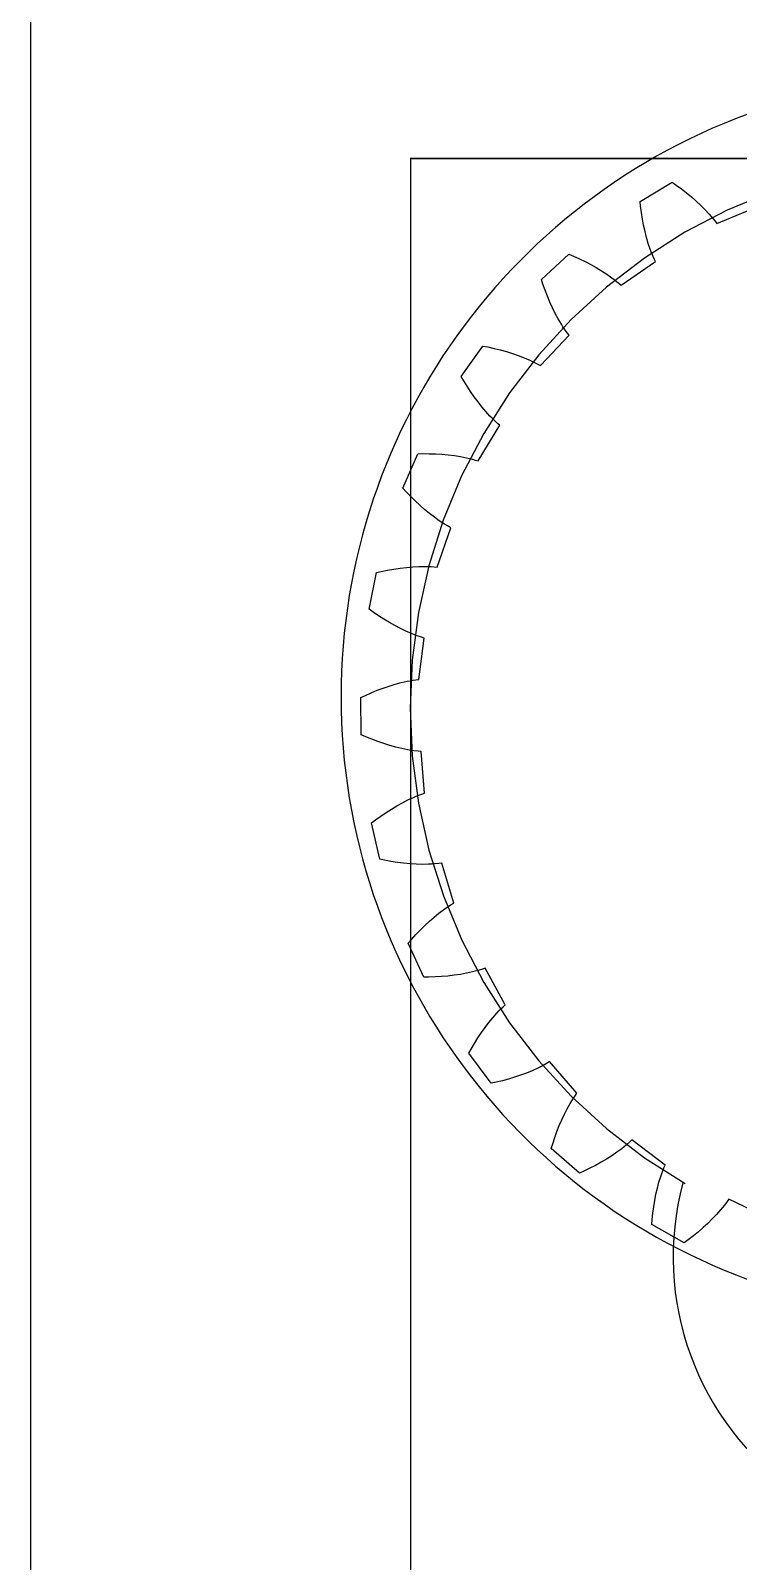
# Model space of a CAD drawing. Header units: millimetres. Extents: x -658 to 1307, y -81 to 472.
# Drawn here: x 510.92 to 518.33, y 363.44 to 379.47 of the extents above; entities that cross this region are included whole.
import ezdxf

# ---------------------------------------------------------------- set-up
doc = ezdxf.new("R2010")
doc.units = ezdxf.units.MM
doc.layers.get('0').update_dxf_attribs({"true_color": 0xffffff})
for name, color, linetype, true_color in [('a', 7, 'Continuous', 0xffffff), ('gears', 134, 'Continuous', 0x009987), ('Layer2', 36, 'Continuous', 0x664400), ('Layer3', 134, 'Continuous', 0x009987), ('Layer4', 252, 'Continuous', 0x777799), ('servo', 36, 'Continuous', 0x664400), ('Version_1', 252, 'Continuous', 0x777799)]:
    doc.layers.add(name, color=color, linetype=linetype, true_color=true_color)

# ---------------------------------------------------------------- blocks, each defined once
blk = doc.blocks.new('MicroServo_9g')
for p, q in [((4.5, 18.5), (4.5, 18.5, 11.5)), ((4.5, 16), (4.5, 16, 11.5)), ((4.5, 0), (4.5, 0, 11.5))]:
    blk.add_line(p, q)
blk = doc.blocks.new('9g_Servo')
blk.add_blockref('MicroServo_9g', (-4.5, 0))
blk = doc.blocks.new('Group_10')
at = {"layer": 'a'}
for p, q in [((2.29036, 11.16655), (2.60036, 11.40598)), ((2.29036, 11.16655, 3), (2.60036, 11.40598, 3)), ((2.60036, 11.40598), (2.64571, 11.38176)), ((2.60036, 11.40598, 3), (2.64571, 11.38176, 3)), ((2.60036, 11.40598), (2.60036, 11.40598, 3)), ((2.64571, 11.38176), (2.70494, 11.34842)), ((2.64571, 11.38176, 3), (2.70494, 11.34842, 3)), ((2.64571, 11.38176), (2.64571, 11.38176, 3)), ((2.70494, 11.34842), (2.76269, 11.31388)), ((2.70494, 11.34842, 3), (2.76269, 11.31388, 3)), ((2.70494, 11.34842), (2.70494, 11.34842, 3)), ((2.76269, 11.31388), (2.81889, 11.2781)), ((2.76269, 11.31388, 3), (2.81889, 11.2781, 3)), ((2.76269, 11.31388), (2.76269, 11.31388, 3)), ((2.81889, 11.2781), (2.87345, 11.24107)), ((2.81889, 11.2781, 3), (2.87345, 11.24107, 3)), ((2.81889, 11.2781), (2.81889, 11.2781, 3)), ((2.87345, 11.24107), (2.92627, 11.20272)), ((2.87345, 11.24107, 3), (2.92627, 11.20272, 3)), ((2.87345, 11.24107), (2.87345, 11.24107, 3)), ((3.1163, 11.03413), (3.49612, 11.25055)), ((3.1163, 11.03413, 3), (3.49612, 11.25055, 3)), ((2.30233, 11.11655), (2.29036, 11.16655)), ((2.30233, 11.11655, 3), (2.29036, 11.16655, 3)), ((2.29036, 11.16655), (2.29036, 11.16655, 3)), ((2.31962, 11.05082), (2.30233, 11.11655)), ((2.31962, 11.05082, 3), (2.30233, 11.11655, 3)), ((2.30233, 11.11655), (2.30233, 11.11655, 3)), ((2.92627, 11.20272), (2.97721, 11.16299)), ((2.92627, 11.20272, 3), (2.97721, 11.16299, 3)), ((2.92627, 11.20272), (2.92627, 11.20272, 3)), ((2.97721, 11.16299), (3.02608, 11.12178)), ((2.97721, 11.16299, 3), (3.02608, 11.12178, 3)), ((2.97721, 11.16299), (2.97721, 11.16299, 3)), ((3.02608, 11.12178), (3.04966, 11.10058)), ((3.02608, 11.12178, 3), (3.04966, 11.10058, 3)), ((3.02608, 11.12178), (3.02608, 11.12178, 3)), ((3.04966, 11.10058), (3.07261, 11.07893)), ((3.04966, 11.10058, 3), (3.07261, 11.07893, 3)), ((3.04966, 11.10058), (3.04966, 11.10058, 3)), ((3.07261, 11.07893), (3.09485, 11.0568)), ((3.07261, 11.07893, 3), (3.09485, 11.0568, 3)), ((3.07261, 11.07893), (3.07261, 11.07893, 3)), ((2.33844, 10.98622), (2.31962, 11.05082)), ((2.33844, 10.98622, 3), (2.31962, 11.05082, 3)), ((2.31962, 11.05082), (2.31962, 11.05082, 3)), ((2.35885, 10.9228), (2.33844, 10.98622)), ((2.35885, 10.9228, 3), (2.33844, 10.98622, 3)), ((2.33844, 10.98622), (2.33844, 10.98622, 3)), ((2.38089, 10.86065), (2.35885, 10.9228)), ((2.38089, 10.86065, 3), (2.35885, 10.9228, 3)), ((2.35885, 10.9228), (2.35885, 10.9228, 3)), ((3.09485, 11.0568), (3.1163, 11.03413)), ((3.09485, 11.0568, 3), (3.1163, 11.03413, 3)), ((3.09485, 11.0568), (3.09485, 11.0568, 3)), ((3.1163, 11.03413), (3.1163, 11.03413, 3)), ((2.40465, 10.79985), (2.38089, 10.86065)), ((2.40465, 10.79985, 3), (2.38089, 10.86065, 3)), ((2.38089, 10.86065), (2.38089, 10.86065, 3)), ((2.43021, 10.74053), (2.40465, 10.79985)), ((2.43021, 10.74053, 3), (2.40465, 10.79985, 3)), ((2.40465, 10.79985), (2.40465, 10.79985, 3)), ((2.45773, 10.68282), (2.43021, 10.74053)), ((2.45773, 10.68282, 3), (2.43021, 10.74053, 3)), ((2.43021, 10.74053), (2.43021, 10.74053, 3)), ((2.47229, 10.65465), (2.45773, 10.68282)), ((2.47229, 10.65465, 3), (2.45773, 10.68282, 3)), ((2.45773, 10.68282), (2.45773, 10.68282, 3)), ((2.48743, 10.62698), (2.47229, 10.65465)), ((2.48743, 10.62698, 3), (2.47229, 10.65465, 3)), ((2.47229, 10.65465), (2.47229, 10.65465, 3)), ((2.51138, 10.58654), (2.48743, 10.62698)), ((2.51138, 10.58654, 3), (2.48743, 10.62698, 3)), ((2.48743, 10.62698), (2.48743, 10.62698, 3)), ((2.52831, 10.56042), (2.51138, 10.58654)), ((2.52831, 10.56042, 3), (2.51138, 10.58654, 3)), ((2.51138, 10.58654), (2.51138, 10.58654, 3)), ((1.36637, 10.22757), (1.61982, 10.52622)), ((1.36637, 10.22757, 3), (1.61982, 10.52622, 3)), ((1.61982, 10.52622), (1.66921, 10.51195)), ((1.61982, 10.52622, 3), (1.66921, 10.51195, 3)), ((1.61982, 10.52622), (1.61982, 10.52622, 3)), ((1.66921, 10.51195), (1.73408, 10.49166)), ((1.66921, 10.51195, 3), (1.73408, 10.49166, 3)), ((1.66921, 10.51195), (1.66921, 10.51195, 3)), ((1.73408, 10.49166), (1.79774, 10.46988)), ((1.73408, 10.49166, 3), (1.79774, 10.46988, 3)), ((1.73408, 10.49166), (1.73408, 10.49166, 3)), ((1.79774, 10.46988), (1.86015, 10.44657)), ((1.79774, 10.46988, 3), (1.86015, 10.44657, 3)), ((1.79774, 10.46988), (1.79774, 10.46988, 3)), ((1.86015, 10.44657), (1.92122, 10.42169)), ((1.86015, 10.44657, 3), (1.92122, 10.42169, 3)), ((1.86015, 10.44657), (1.86015, 10.44657, 3)), ((1.92122, 10.42169), (1.98086, 10.39516)), ((1.92122, 10.42169, 3), (1.98086, 10.39516, 3)), ((1.92122, 10.42169), (1.92122, 10.42169, 3)), ((2.20179, 10.26976), (2.52831, 10.56042)), ((2.20179, 10.26976, 3), (2.52831, 10.56042, 3)), ((2.52831, 10.56042), (2.52831, 10.56042, 3)), ((1.98086, 10.39516), (2.03895, 10.36689)), ((1.98086, 10.39516, 3), (2.03895, 10.36689, 3)), ((1.98086, 10.39516), (1.98086, 10.39516, 3)), ((2.03895, 10.36689), (2.09532, 10.33674)), ((2.03895, 10.36689, 3), (2.09532, 10.33674, 3)), ((2.03895, 10.36689), (2.03895, 10.36689, 3)), ((2.09532, 10.33674), (2.1228, 10.3209)), ((2.09532, 10.33674, 3), (2.1228, 10.3209, 3)), ((2.09532, 10.33674), (2.09532, 10.33674, 3)), ((2.1228, 10.3209), (2.14974, 10.3045)), ((2.1228, 10.3209, 3), (2.14974, 10.3045, 3)), ((2.1228, 10.3209), (2.1228, 10.3209, 3)), ((2.14974, 10.3045), (2.1761, 10.28748)), ((2.14974, 10.3045, 3), (2.1761, 10.28748, 3)), ((2.14974, 10.3045), (2.14974, 10.3045, 3)), ((2.1761, 10.28748), (2.20179, 10.26976)), ((2.1761, 10.28748, 3), (2.20179, 10.26976, 3)), ((2.1761, 10.28748), (2.1761, 10.28748, 3)), ((2.20179, 10.26976), (2.20179, 10.26976, 3)), ((1.38847, 10.18115), (1.36637, 10.22757)), ((1.38847, 10.18115, 3), (1.36637, 10.22757, 3)), ((1.36637, 10.22757), (1.36637, 10.22757, 3)), ((1.41905, 10.12045), (1.38847, 10.18115)), ((1.41905, 10.12045, 3), (1.38847, 10.18115, 3)), ((1.38847, 10.18115), (1.38847, 10.18115, 3)), ((1.45089, 10.06117), (1.41905, 10.12045)), ((1.45089, 10.06117, 3), (1.41905, 10.12045, 3)), ((1.41905, 10.12045), (1.41905, 10.12045, 3)), ((1.48404, 10.00339), (1.45089, 10.06117)), ((1.48404, 10.00339, 3), (1.45089, 10.06117, 3)), ((1.45089, 10.06117), (1.45089, 10.06117, 3)), ((1.51852, 9.94718), (1.48404, 10.00339)), ((1.51852, 9.94718, 3), (1.48404, 10.00339, 3)), ((1.48404, 10.00339), (1.48404, 10.00339, 3)), ((1.5544, 9.89265), (1.51852, 9.94718)), ((1.5544, 9.89265, 3), (1.51852, 9.94718, 3)), ((1.51852, 9.94718), (1.51852, 9.94718, 3)), ((1.59174, 9.83993), (1.5544, 9.89265)), ((1.59174, 9.83993, 3), (1.5544, 9.89265, 3)), ((1.5544, 9.89265), (1.5544, 9.89265, 3)), ((1.63065, 9.78921), (1.59174, 9.83993)), ((1.63065, 9.78921, 3), (1.59174, 9.83993, 3)), ((1.59174, 9.83993), (1.59174, 9.83993, 3)), ((1.65075, 9.76468), (1.63065, 9.78921)), ((1.65075, 9.76468, 3), (1.63065, 9.78921, 3)), ((1.63065, 9.78921), (1.63065, 9.78921, 3)), ((1.46619, 9.33196), (1.72514, 9.68416)), ((1.46619, 9.33196, 3), (1.72514, 9.68416, 3)), ((1.67132, 9.74076), (1.65075, 9.76468)), ((1.67132, 9.74076, 3), (1.65075, 9.76468, 3)), ((1.65075, 9.76468), (1.65075, 9.76468, 3)), ((1.70315, 9.70618), (1.67132, 9.74076)), ((1.70315, 9.70618, 3), (1.67132, 9.74076, 3)), ((1.67132, 9.74076), (1.67132, 9.74076, 3)), ((1.72514, 9.68416), (1.70315, 9.70618)), ((1.72514, 9.68416, 3), (1.70315, 9.70618, 3)), ((1.70315, 9.70618), (1.70315, 9.70618, 3)), ((1.72514, 9.68416), (1.72514, 9.68416, 3)), ((0.65779, 9.117), (0.84361, 9.46181)), ((0.65779, 9.117, 3), (0.84361, 9.46181, 3)), ((0.84361, 9.46181), (0.89489, 9.45813)), ((0.84361, 9.46181, 3), (0.89489, 9.45813, 3)), ((0.84361, 9.46181), (0.84361, 9.46181, 3)), ((0.89489, 9.45813), (0.96256, 9.45177)), ((0.89489, 9.45813, 3), (0.96256, 9.45177, 3)), ((0.89489, 9.45813), (0.89489, 9.45813, 3)), ((0.96256, 9.45177), (1.02936, 9.4437)), ((0.96256, 9.45177, 3), (1.02936, 9.4437, 3)), ((0.96256, 9.45177), (0.96256, 9.45177, 3)), ((1.02936, 9.4437), (1.09525, 9.43388)), ((1.02936, 9.4437, 3), (1.09525, 9.43388, 3)), ((1.02936, 9.4437), (1.02936, 9.4437, 3)), ((1.09525, 9.43388), (1.16016, 9.42223)), ((1.09525, 9.43388, 3), (1.16016, 9.42223, 3)), ((1.09525, 9.43388), (1.09525, 9.43388, 3)), ((1.16016, 9.42223), (1.22401, 9.40868)), ((1.16016, 9.42223, 3), (1.22401, 9.40868, 3)), ((1.16016, 9.42223), (1.16016, 9.42223, 3)), ((1.22401, 9.40868), (1.28671, 9.39311)), ((1.22401, 9.40868, 3), (1.28671, 9.39311, 3)), ((1.22401, 9.40868), (1.22401, 9.40868, 3)), ((1.28671, 9.39311), (1.34812, 9.37534)), ((1.28671, 9.39311, 3), (1.34812, 9.37534, 3)), ((1.28671, 9.39311), (1.28671, 9.39311, 3)), ((1.34812, 9.37534), (1.37829, 9.36556)), ((1.34812, 9.37534, 3), (1.37829, 9.36556, 3)), ((1.34812, 9.37534), (1.34812, 9.37534, 3)), ((1.37829, 9.36556), (1.40805, 9.35512)), ((1.37829, 9.36556, 3), (1.40805, 9.35512, 3)), ((1.37829, 9.36556), (1.37829, 9.36556, 3)), ((1.40805, 9.35512), (1.43737, 9.34395)), ((1.40805, 9.35512, 3), (1.43737, 9.34395, 3)), ((1.40805, 9.35512), (1.40805, 9.35512, 3)), ((1.43737, 9.34395), (1.46619, 9.33196)), ((1.43737, 9.34395, 3), (1.46619, 9.33196, 3)), ((1.43737, 9.34395), (1.43737, 9.34395, 3)), ((1.46619, 9.33196), (1.46619, 9.33196, 3)), ((0.68907, 9.07619), (0.65779, 9.117)), ((0.68907, 9.07619, 3), (0.65779, 9.117, 3)), ((0.65779, 9.117), (0.65779, 9.117, 3)), ((0.73159, 9.02317), (0.68907, 9.07619)), ((0.73159, 9.02317, 3), (0.68907, 9.07619, 3)), ((0.68907, 9.07619), (0.68907, 9.07619, 3)), ((0.77507, 8.97181), (0.73159, 9.02317)), ((0.77507, 8.97181, 3), (0.73159, 9.02317, 3)), ((0.73159, 9.02317), (0.73159, 9.02317, 3)), ((0.8195, 8.92218), (0.77507, 8.97181)), ((0.8195, 8.92218, 3), (0.77507, 8.97181, 3)), ((0.77507, 8.97181), (0.77507, 8.97181, 3)), ((0.86492, 8.87437), (0.8195, 8.92218)), ((0.86492, 8.87437, 3), (0.8195, 8.92218, 3)), ((0.8195, 8.92218), (0.8195, 8.92218, 3)), ((0.91135, 8.82849), (0.86492, 8.87437)), ((0.91135, 8.82849, 3), (0.86492, 8.87437, 3)), ((0.86492, 8.87437), (0.86492, 8.87437, 3)), ((0.95883, 8.78468), (0.91135, 8.82849)), ((0.95883, 8.78468, 3), (0.91135, 8.82849, 3)), ((0.91135, 8.82849), (0.91135, 8.82849, 3)), ((0.94164, 8.26171), (1.12171, 8.66005)), ((0.94164, 8.26171, 3), (1.12171, 8.66005, 3)), ((1.00744, 8.74316), (0.95883, 8.78468)), ((1.00744, 8.74316, 3), (0.95883, 8.78468, 3)), ((0.95883, 8.78468), (0.95883, 8.78468, 3)), ((1.0322, 8.72335), (1.00744, 8.74316)), ((1.0322, 8.72335, 3), (1.00744, 8.74316, 3)), ((1.00744, 8.74316), (1.00744, 8.74316, 3)), ((1.05729, 8.70423), (1.0322, 8.72335)), ((1.05729, 8.70423, 3), (1.0322, 8.72335, 3)), ((1.0322, 8.72335), (1.0322, 8.72335, 3)), ((1.09562, 8.67702), (1.05729, 8.70423)), ((1.09562, 8.67702, 3), (1.05729, 8.70423, 3)), ((1.05729, 8.70423), (1.05729, 8.70423, 3)), ((1.12171, 8.66005), (1.09562, 8.67702)), ((1.12171, 8.66005, 3), (1.09562, 8.67702, 3)), ((1.09562, 8.67702), (1.09562, 8.67702, 3)), ((1.12171, 8.66005), (1.12171, 8.66005, 3)), ((0.1956, 7.88337), (0.30567, 8.25929)), ((0.1956, 7.88337, 3), (0.30567, 8.25929, 3)), ((0.30567, 8.25929), (0.3566, 8.26635)), ((0.30567, 8.25929, 3), (0.3566, 8.26635, 3)), ((0.30567, 8.25929), (0.30567, 8.25929, 3)), ((0.3566, 8.26635), (0.4241, 8.27419)), ((0.3566, 8.26635, 3), (0.4241, 8.27419, 3)), ((0.3566, 8.26635), (0.3566, 8.26635, 3)), ((0.4241, 8.27419), (0.49113, 8.28019)), ((0.4241, 8.27419, 3), (0.49113, 8.28019, 3)), ((0.4241, 8.27419), (0.4241, 8.27419, 3)), ((0.49113, 8.28019), (0.55762, 8.28428)), ((0.49113, 8.28019, 3), (0.55762, 8.28428, 3)), ((0.49113, 8.28019), (0.49113, 8.28019, 3)), ((0.55762, 8.28428), (0.62353, 8.28639)), ((0.55762, 8.28428, 3), (0.62353, 8.28639, 3)), ((0.55762, 8.28428), (0.55762, 8.28428, 3)), ((0.62353, 8.28639), (0.68881, 8.28641)), ((0.62353, 8.28639, 3), (0.68881, 8.28641, 3)), ((0.62353, 8.28639), (0.62353, 8.28639, 3)), ((0.68881, 8.28641), (0.75337, 8.28421)), ((0.68881, 8.28641, 3), (0.75337, 8.28421, 3)), ((0.68881, 8.28641), (0.68881, 8.28641, 3)), ((0.75337, 8.28421), (0.81713, 8.2796)), ((0.75337, 8.28421, 3), (0.81713, 8.2796, 3)), ((0.75337, 8.28421), (0.75337, 8.28421, 3)), ((0.81713, 8.2796), (0.84867, 8.2763)), ((0.81713, 8.2796, 3), (0.84867, 8.2763, 3)), ((0.81713, 8.2796), (0.81713, 8.2796, 3)), ((0.84867, 8.2763), (0.87996, 8.27228)), ((0.84867, 8.2763, 3), (0.87996, 8.27228, 3)), ((0.84867, 8.2763), (0.84867, 8.2763, 3)), ((0.87996, 8.27228), (0.91096, 8.26745)), ((0.87996, 8.27228, 3), (0.91096, 8.26745, 3)), ((0.87996, 8.27228), (0.87996, 8.27228, 3)), ((0.91096, 8.26745), (0.94164, 8.26171)), ((0.91096, 8.26745, 3), (0.94164, 8.26171, 3)), ((0.91096, 8.26745), (0.91096, 8.26745, 3)), ((0.94164, 8.26171), (0.94164, 8.26171, 3)), ((0.23468, 7.84996), (0.1956, 7.88337)), ((0.23468, 7.84996, 3), (0.1956, 7.88337, 3)), ((0.1956, 7.88337), (0.1956, 7.88337, 3)), ((0.28729, 7.80694), (0.23468, 7.84996)), ((0.28729, 7.80694, 3), (0.23468, 7.84996, 3)), ((0.23468, 7.84996), (0.23468, 7.84996, 3)), ((0.3405, 7.76574), (0.28729, 7.80694)), ((0.3405, 7.76574, 3), (0.28729, 7.80694, 3)), ((0.28729, 7.80694), (0.28729, 7.80694, 3)), ((0.39428, 7.72643), (0.3405, 7.76574)), ((0.39428, 7.72643, 3), (0.3405, 7.76574, 3)), ((0.3405, 7.76574), (0.3405, 7.76574, 3)), ((0.44865, 7.68911), (0.39428, 7.72643)), ((0.44865, 7.68911, 3), (0.39428, 7.72643, 3)), ((0.39428, 7.72643), (0.39428, 7.72643, 3)), ((0.5036, 7.65388), (0.44865, 7.68911)), ((0.5036, 7.65388, 3), (0.44865, 7.68911, 3)), ((0.44865, 7.68911), (0.44865, 7.68911, 3)), ((0.55915, 7.62091), (0.5036, 7.65388)), ((0.55915, 7.62091, 3), (0.5036, 7.65388, 3)), ((0.5036, 7.65388), (0.5036, 7.65388, 3)), ((0.61533, 7.5904), (0.55915, 7.62091)), ((0.61533, 7.5904, 3), (0.55915, 7.62091, 3)), ((0.55915, 7.62091), (0.55915, 7.62091, 3)), ((0.64367, 7.57617), (0.61533, 7.5904)), ((0.64367, 7.57617, 3), (0.61533, 7.5904, 3)), ((0.61533, 7.5904), (0.61533, 7.5904, 3)), ((0.67219, 7.56268), (0.64367, 7.57617)), ((0.67219, 7.56268, 3), (0.64367, 7.57617, 3)), ((0.64367, 7.57617), (0.64367, 7.57617, 3)), ((0.71533, 7.54404), (0.67219, 7.56268)), ((0.71533, 7.54404, 3), (0.67219, 7.56268, 3)), ((0.67219, 7.56268), (0.67219, 7.56268, 3)), ((0.74438, 7.53287), (0.71533, 7.54404)), ((0.74438, 7.53287, 3), (0.71533, 7.54404, 3)), ((0.71533, 7.54404), (0.71533, 7.54404, 3)), ((0.65107, 7.10579), (0.74438, 7.53287)), ((0.65107, 7.10579, 3), (0.74438, 7.53287, 3)), ((0.74438, 7.53287), (0.74438, 7.53287, 3)), ((0.27075, 7.04802), (0.33478, 7.06379)), ((0.27075, 7.04802, 3), (0.33478, 7.06379, 3)), ((0.33478, 7.06379), (0.39863, 7.07738)), ((0.33478, 7.06379, 3), (0.39863, 7.07738, 3)), ((0.33478, 7.06379), (0.33478, 7.06379, 3)), ((0.39863, 7.07738), (0.46224, 7.08866)), ((0.39863, 7.07738, 3), (0.46224, 7.08866, 3)), ((0.39863, 7.07738), (0.39863, 7.07738, 3)), ((0.46224, 7.08866), (0.52556, 7.0974)), ((0.46224, 7.08866, 3), (0.52556, 7.0974, 3)), ((0.46224, 7.08866), (0.46224, 7.08866, 3)), ((0.52556, 7.0974), (0.5571, 7.10073)), ((0.52556, 7.0974, 3), (0.5571, 7.10073, 3)), ((0.52556, 7.0974), (0.52556, 7.0974, 3)), ((0.5571, 7.10073), (0.58854, 7.1033)), ((0.5571, 7.10073, 3), (0.58854, 7.1033, 3)), ((0.5571, 7.10073), (0.5571, 7.10073, 3)), ((0.58854, 7.1033), (0.61987, 7.10503)), ((0.58854, 7.1033, 3), (0.61987, 7.10503, 3)), ((0.58854, 7.1033), (0.58854, 7.1033, 3)), ((0.61987, 7.10503), (0.65107, 7.10579)), ((0.61987, 7.10503, 3), (0.65107, 7.10579, 3)), ((0.61987, 7.10503), (0.61987, 7.10503, 3)), ((0.65107, 7.10579), (0.65107, 7.10579, 3)), ((0, 6.58061), (0.0295, 6.97119)), ((0, 6.58061, 3), (0.0295, 6.97119, 3)), ((0.0295, 6.97119), (0.07785, 6.98869)), ((0.0295, 6.97119, 3), (0.07785, 6.98869, 3)), ((0.0295, 6.97119), (0.0295, 6.97119, 3)), ((0.07785, 6.98869), (0.14225, 7.0104)), ((0.07785, 6.98869, 3), (0.14225, 7.0104, 3)), ((0.07785, 6.98869), (0.07785, 6.98869, 3)), ((0.14225, 7.0104), (0.20656, 7.0302)), ((0.14225, 7.0104, 3), (0.20656, 7.0302, 3)), ((0.14225, 7.0104), (0.14225, 7.0104, 3)), ((0.20656, 7.0302), (0.27075, 7.04802)), ((0.20656, 7.0302, 3), (0.27075, 7.04802, 3)), ((0.20656, 7.0302), (0.20656, 7.0302, 3)), ((0.27075, 7.04802), (0.27075, 7.04802, 3)), ((0.04516, 6.55605), (0, 6.58061)), ((0.04516, 6.55605, 3), (0, 6.58061, 3)), ((0, 6.58061), (0, 6.58061, 3)), ((0.10558, 6.52491), (0.04516, 6.55605)), ((0.10558, 6.52491, 3), (0.04516, 6.55605, 3)), ((0.04516, 6.55605), (0.04516, 6.55605, 3)), ((0.16618, 6.49568), (0.10558, 6.52491)), ((0.16618, 6.49568, 3), (0.10558, 6.52491, 3)), ((0.10558, 6.52491), (0.10558, 6.52491, 3)), ((0.22697, 6.46841), (0.16618, 6.49568)), ((0.22697, 6.46841, 3), (0.16618, 6.49568, 3)), ((0.16618, 6.49568), (0.16618, 6.49568, 3)), ((0.2879, 6.4432), (0.22697, 6.46841)), ((0.2879, 6.4432, 3), (0.22697, 6.46841, 3)), ((0.22697, 6.46841), (0.22697, 6.46841, 3)), ((0.34898, 6.42017), (0.2879, 6.4432)), ((0.34898, 6.42017, 3), (0.2879, 6.4432, 3)), ((0.2879, 6.4432), (0.2879, 6.4432, 3)), ((0.41017, 6.39947), (0.34898, 6.42017)), ((0.41017, 6.39947, 3), (0.34898, 6.42017, 3)), ((0.34898, 6.42017), (0.34898, 6.42017, 3)), ((0.47147, 6.38131), (0.41017, 6.39947)), ((0.47147, 6.38131, 3), (0.41017, 6.39947, 3)), ((0.41017, 6.39947), (0.41017, 6.39947, 3)), ((0.50215, 6.37328), (0.47147, 6.38131)), ((0.50215, 6.37328, 3), (0.47147, 6.38131, 3)), ((0.47147, 6.38131), (0.47147, 6.38131, 3)), ((0.53284, 6.36602), (0.50215, 6.37328)), ((0.53284, 6.36602, 3), (0.50215, 6.37328, 3)), ((0.50215, 6.37328), (0.50215, 6.37328, 3)), ((0.57892, 6.35675), (0.53284, 6.36602)), ((0.57892, 6.35675, 3), (0.53284, 6.36602, 3)), ((0.53284, 6.36602), (0.53284, 6.36602, 3)), ((0.60966, 6.35186), (0.57892, 6.35675)), ((0.60966, 6.35186, 3), (0.57892, 6.35675, 3)), ((0.57892, 6.35675), (0.57892, 6.35675, 3)), ((0.60718, 5.91472), (0.60966, 6.35186)), ((0.60718, 5.91472, 3), (0.60966, 6.35186, 3)), ((0.60966, 6.35186), (0.60966, 6.35186, 3)), ((0.1881, 5.74836), (0.24718, 5.77914)), ((0.1881, 5.74836, 3), (0.24718, 5.77914, 3)), ((0.24718, 5.77914), (0.30654, 5.80787)), ((0.24718, 5.77914, 3), (0.30654, 5.80787, 3)), ((0.24718, 5.77914), (0.24718, 5.77914, 3)), ((0.30654, 5.80787), (0.36616, 5.83444)), ((0.30654, 5.80787, 3), (0.36616, 5.83444, 3)), ((0.30654, 5.80787), (0.30654, 5.80787, 3)), ((0.36616, 5.83444), (0.42603, 5.8587)), ((0.36616, 5.83444, 3), (0.42603, 5.8587, 3)), ((0.36616, 5.83444), (0.36616, 5.83444, 3)), ((0.42603, 5.8587), (0.48616, 5.88042)), ((0.42603, 5.8587, 3), (0.48616, 5.88042, 3)), ((0.42603, 5.8587), (0.42603, 5.8587, 3)), ((0.48616, 5.88042), (0.51631, 5.89023)), ((0.48616, 5.88042, 3), (0.51631, 5.89023, 3)), ((0.48616, 5.88042), (0.48616, 5.88042, 3)), ((0.51631, 5.89023), (0.54653, 5.89928)), ((0.51631, 5.89023, 3), (0.54653, 5.89928, 3)), ((0.51631, 5.89023), (0.51631, 5.89023, 3)), ((0.54653, 5.89928), (0.57682, 5.90748)), ((0.54653, 5.89928, 3), (0.57682, 5.90748, 3)), ((0.54653, 5.89928), (0.54653, 5.89928, 3)), ((0.57682, 5.90748), (0.60718, 5.91472)), ((0.57682, 5.90748, 3), (0.60718, 5.91472, 3)), ((0.57682, 5.90748), (0.57682, 5.90748, 3)), ((0.60718, 5.91472), (0.60718, 5.91472, 3)), ((0.02718, 5.65383), (0.07083, 5.68099)), ((0.02718, 5.65383, 3), (0.07083, 5.68099, 3)), ((0.07952, 5.26565), (0.02718, 5.65383)), ((0.07952, 5.26565, 3), (0.02718, 5.65383, 3)), ((0.02718, 5.65383), (0.02718, 5.65383, 3)), ((0.07083, 5.68099), (0.12931, 5.71562)), ((0.07083, 5.68099, 3), (0.12931, 5.71562, 3)), ((0.07083, 5.68099), (0.07083, 5.68099, 3)), ((0.12931, 5.71562), (0.1881, 5.74836)), ((0.12931, 5.71562, 3), (0.1881, 5.74836, 3)), ((0.12931, 5.71562), (0.12931, 5.71562, 3)), ((0.1881, 5.74836), (0.1881, 5.74836, 3)), ((0.12881, 5.25101), (0.07952, 5.26565)), ((0.12881, 5.25101, 3), (0.07952, 5.26565, 3)), ((0.07952, 5.26565), (0.07952, 5.26565, 3)), ((0.19438, 5.23312), (0.12881, 5.25101)), ((0.19438, 5.23312, 3), (0.12881, 5.25101, 3)), ((0.12881, 5.25101), (0.12881, 5.25101, 3)), ((0.25974, 5.21712), (0.19438, 5.23312)), ((0.25974, 5.21712, 3), (0.19438, 5.23312, 3)), ((0.19438, 5.23312), (0.19438, 5.23312, 3)), ((0.32486, 5.20309), (0.25974, 5.21712)), ((0.32486, 5.20309, 3), (0.25974, 5.21712, 3)), ((0.25974, 5.21712), (0.25974, 5.21712, 3)), ((0.38971, 5.1911), (0.32486, 5.20309)), ((0.38971, 5.1911, 3), (0.32486, 5.20309, 3)), ((0.32486, 5.20309), (0.32486, 5.20309, 3)), ((0.45424, 5.18127), (0.38971, 5.1911)), ((0.45424, 5.18127, 3), (0.38971, 5.1911, 3)), ((0.38971, 5.1911), (0.38971, 5.1911, 3)), ((0.5184, 5.17375), (0.45424, 5.18127)), ((0.5184, 5.17375, 3), (0.45424, 5.18127, 3)), ((0.45424, 5.18127), (0.45424, 5.18127, 3)), ((0.58213, 5.16873), (0.5184, 5.17375)), ((0.58213, 5.16873, 3), (0.5184, 5.17375, 3)), ((0.5184, 5.17375), (0.5184, 5.17375, 3)), ((0.61381, 5.16725), (0.58213, 5.16873)), ((0.61381, 5.16725, 3), (0.58213, 5.16873, 3)), ((0.58213, 5.16873), (0.58213, 5.16873, 3)), ((0.64535, 5.16653), (0.61381, 5.16725)), ((0.64535, 5.16653, 3), (0.61381, 5.16725, 3)), ((0.61381, 5.16725), (0.61381, 5.16725, 3)), ((0.69234, 5.16705), (0.64535, 5.16653)), ((0.69234, 5.16705, 3), (0.64535, 5.16653, 3)), ((0.64535, 5.16653), (0.64535, 5.16653, 3)), ((0.72343, 5.16865), (0.69234, 5.16705)), ((0.72343, 5.16865, 3), (0.69234, 5.16705, 3)), ((0.69234, 5.16705), (0.69234, 5.16705, 3)), ((0.81189, 4.74055), (0.72343, 5.16865)), ((0.81189, 4.74055, 3), (0.72343, 5.16865, 3)), ((0.72343, 5.16865), (0.72343, 5.16865, 3)), ((0.64635, 4.64809), (0.70064, 4.68183)), ((0.64635, 4.64809, 3), (0.70064, 4.68183, 3)), ((0.70064, 4.68183), (0.7281, 4.69771)), ((0.70064, 4.68183, 3), (0.7281, 4.69771, 3)), ((0.70064, 4.68183), (0.70064, 4.68183, 3)), ((0.7281, 4.69771), (0.75578, 4.71284)), ((0.7281, 4.69771, 3), (0.75578, 4.71284, 3)), ((0.7281, 4.69771), (0.7281, 4.69771, 3)), ((0.75578, 4.71284), (0.78369, 4.72716)), ((0.75578, 4.71284, 3), (0.78369, 4.72716, 3)), ((0.75578, 4.71284), (0.75578, 4.71284, 3)), ((0.78369, 4.72716), (0.81189, 4.74055)), ((0.78369, 4.72716, 3), (0.81189, 4.74055, 3)), ((0.78369, 4.72716), (0.78369, 4.72716, 3)), ((0.81189, 4.74055), (0.81189, 4.74055, 3)), ((0.38586, 4.44644), (0.43656, 4.49069)), ((0.38586, 4.44644, 3), (0.43656, 4.49069, 3)), ((0.43656, 4.49069), (0.48794, 4.53308)), ((0.43656, 4.49069, 3), (0.48794, 4.53308, 3)), ((0.43656, 4.49069), (0.43656, 4.49069, 3)), ((0.48794, 4.53308), (0.54003, 4.57353)), ((0.48794, 4.53308, 3), (0.54003, 4.57353, 3)), ((0.48794, 4.53308), (0.48794, 4.53308, 3)), ((0.54003, 4.57353), (0.59282, 4.61192)), ((0.54003, 4.57353, 3), (0.59282, 4.61192, 3)), ((0.54003, 4.57353), (0.54003, 4.57353, 3)), ((0.59282, 4.61192), (0.64635, 4.64809)), ((0.59282, 4.61192, 3), (0.64635, 4.64809, 3)), ((0.59282, 4.61192), (0.59282, 4.61192, 3)), ((0.64635, 4.64809), (0.64635, 4.64809, 3)), ((0.2988, 4.36477), (0.33585, 4.40042)), ((0.2988, 4.36477, 3), (0.33585, 4.40042, 3)), ((0.43071, 3.99595), (0.2988, 4.36477)), ((0.43071, 3.99595, 3), (0.2988, 4.36477, 3)), ((0.2988, 4.36477), (0.2988, 4.36477, 3)), ((0.33585, 4.40042), (0.38586, 4.44644)), ((0.33585, 4.40042, 3), (0.38586, 4.44644, 3)), ((0.33585, 4.40042), (0.33585, 4.40042, 3)), ((0.38586, 4.44644), (0.38586, 4.44644, 3)), ((0.97378, 4.01079), (0.94248, 4.00565)), ((0.97378, 4.01079, 3), (0.94248, 4.00565, 3)), ((1.00478, 4.01664), (0.97378, 4.01079)), ((1.00478, 4.01664, 3), (0.97378, 4.01079, 3)), ((0.97378, 4.01079), (0.97378, 4.01079, 3)), ((1.05064, 4.02692), (1.00478, 4.01664)), ((1.05064, 4.02692, 3), (1.00478, 4.01664, 3)), ((1.00478, 4.01664), (1.00478, 4.01664, 3)), ((1.08071, 4.03496), (1.05064, 4.02692)), ((1.08071, 4.03496, 3), (1.05064, 4.02692, 3)), ((1.05064, 4.02692), (1.05064, 4.02692, 3)), ((1.25624, 3.6346), (1.08071, 4.03496)), ((1.25624, 3.6346, 3), (1.08071, 4.03496, 3)), ((1.08071, 4.03496), (1.08071, 4.03496, 3)), ((0.48197, 3.99189), (0.43071, 3.99595)), ((0.48197, 3.99189, 3), (0.43071, 3.99595, 3)), ((0.43071, 3.99595), (0.43071, 3.99595, 3)), ((0.54982, 3.98802), (0.48197, 3.99189)), ((0.54982, 3.98802, 3), (0.48197, 3.99189, 3)), ((0.48197, 3.99189), (0.48197, 3.99189, 3)), ((0.61708, 3.98596), (0.54982, 3.98802)), ((0.61708, 3.98596, 3), (0.54982, 3.98802, 3)), ((0.54982, 3.98802), (0.54982, 3.98802, 3)), ((0.6837, 3.98577), (0.61708, 3.98596)), ((0.6837, 3.98577, 3), (0.61708, 3.98596, 3)), ((0.61708, 3.98596), (0.61708, 3.98596, 3)), ((0.74962, 3.98753), (0.6837, 3.98577)), ((0.74962, 3.98753, 3), (0.6837, 3.98577, 3)), ((0.6837, 3.98577), (0.6837, 3.98577, 3)), ((0.81478, 3.99133), (0.74962, 3.98753)), ((0.81478, 3.99133, 3), (0.74962, 3.98753, 3)), ((0.74962, 3.98753), (0.74962, 3.98753, 3)), ((0.8791, 3.99731), (0.81478, 3.99133)), ((0.8791, 3.99731, 3), (0.81478, 3.99133, 3)), ((0.81478, 3.99133), (0.81478, 3.99133, 3)), ((0.94248, 4.00565), (0.8791, 3.99731)), ((0.94248, 4.00565, 3), (0.8791, 3.99731, 3)), ((0.8791, 3.99731), (0.8791, 3.99731, 3)), ((0.94248, 4.00565), (0.94248, 4.00565, 3)), ((1.11355, 3.50974), (1.15964, 3.55404)), ((1.11355, 3.50974, 3), (1.15964, 3.55404, 3)), ((1.15964, 3.55404), (1.18319, 3.57527)), ((1.15964, 3.55404, 3), (1.18319, 3.57527, 3)), ((1.15964, 3.55404), (1.15964, 3.55404, 3)), ((1.18319, 3.57527), (1.20712, 3.59583)), ((1.18319, 3.57527, 3), (1.20712, 3.59583, 3)), ((1.18319, 3.57527), (1.18319, 3.57527, 3)), ((1.20712, 3.59583), (1.23145, 3.61564)), ((1.20712, 3.59583, 3), (1.23145, 3.61564, 3)), ((1.20712, 3.59583), (1.20712, 3.59583, 3)), ((1.23145, 3.61564), (1.25624, 3.6346)), ((1.23145, 3.61564, 3), (1.25624, 3.6346, 3)), ((1.23145, 3.61564), (1.23145, 3.61564, 3)), ((1.25624, 3.6346), (1.25624, 3.6346, 3)), ((0.98251, 3.36432), (1.02505, 3.41471)), ((0.98251, 3.36432, 3), (1.02505, 3.41471, 3)), ((1.02505, 3.41471), (1.06871, 3.46323)), ((1.02505, 3.41471, 3), (1.06871, 3.46323, 3)), ((1.02505, 3.41471), (1.02505, 3.41471, 3)), ((1.06871, 3.46323), (1.11355, 3.50974)), ((1.06871, 3.46323, 3), (1.11355, 3.50974, 3)), ((1.06871, 3.46323), (1.06871, 3.46323, 3)), ((1.11355, 3.50974), (1.11355, 3.50974, 3)), ((0.86133, 3.20293), (0.90067, 3.25834)), ((0.86133, 3.20293, 3), (0.90067, 3.25834, 3)), ((0.90067, 3.25834), (0.94106, 3.31216)), ((0.90067, 3.25834, 3), (0.94106, 3.31216, 3)), ((0.90067, 3.25834), (0.90067, 3.25834, 3)), ((0.94106, 3.31216), (0.98251, 3.36432)), ((0.94106, 3.31216, 3), (0.98251, 3.36432, 3)), ((0.94106, 3.31216), (0.94106, 3.31216, 3)), ((0.98251, 3.36432), (0.98251, 3.36432, 3)), ((0.8325, 3.16035), (0.86133, 3.20293)), ((0.8325, 3.16035, 3), (0.86133, 3.20293, 3)), ((1.03821, 2.82702), (0.8325, 3.16035)), ((1.03821, 2.82702, 3), (0.8325, 3.16035, 3)), ((0.8325, 3.16035), (0.8325, 3.16035, 3)), ((0.86133, 3.20293), (0.86133, 3.20293, 3)), ((1.41485, 2.90235), (1.3519, 2.88509)), ((1.41485, 2.90235, 3), (1.3519, 2.88509, 3)), ((1.47652, 2.92158), (1.41485, 2.90235)), ((1.47652, 2.92158, 3), (1.41485, 2.90235, 3)), ((1.41485, 2.90235), (1.41485, 2.90235, 3)), ((1.53678, 2.94291), (1.47652, 2.92158)), ((1.53678, 2.94291, 3), (1.47652, 2.92158, 3)), ((1.47652, 2.92158), (1.47652, 2.92158, 3)), ((1.56632, 2.95445), (1.53678, 2.94291)), ((1.56632, 2.95445, 3), (1.53678, 2.94291, 3)), ((1.53678, 2.94291), (1.53678, 2.94291, 3)), ((1.59543, 2.96661), (1.56632, 2.95445)), ((1.59543, 2.96661, 3), (1.56632, 2.95445, 3)), ((1.56632, 2.95445), (1.56632, 2.95445, 3)), ((1.63815, 2.9862), (1.59543, 2.96661)), ((1.63815, 2.9862, 3), (1.59543, 2.96661, 3)), ((1.59543, 2.96661), (1.59543, 2.96661, 3)), ((1.66589, 3.00031), (1.63815, 2.9862)), ((1.66589, 3.00031, 3), (1.63815, 2.9862, 3)), ((1.63815, 2.9862), (1.63815, 2.9862, 3)), ((1.92083, 2.6452), (1.66589, 3.00031)), ((1.92083, 2.6452, 3), (1.66589, 3.00031, 3)), ((1.66589, 3.00031), (1.66589, 3.00031, 3)), ((1.08919, 2.8337), (1.03821, 2.82702)), ((1.08919, 2.8337, 3), (1.03821, 2.82702, 3)), ((1.03821, 2.82702), (1.03821, 2.82702, 3)), ((1.15636, 2.84402), (1.08919, 2.8337)), ((1.15636, 2.84402, 3), (1.08919, 2.8337, 3)), ((1.08919, 2.8337), (1.08919, 2.8337, 3)), ((1.22258, 2.85599), (1.15636, 2.84402)), ((1.22258, 2.85599, 3), (1.15636, 2.84402, 3)), ((1.15636, 2.84402), (1.15636, 2.84402, 3)), ((1.28778, 2.86966), (1.22258, 2.85599)), ((1.28778, 2.86966, 3), (1.22258, 2.85599, 3)), ((1.22258, 2.85599), (1.22258, 2.85599, 3)), ((1.3519, 2.88509), (1.28778, 2.86966)), ((1.3519, 2.88509, 3), (1.28778, 2.86966, 3)), ((1.28778, 2.86966), (1.28778, 2.86966, 3)), ((1.3519, 2.88509), (1.3519, 2.88509, 3)), ((1.84308, 2.54632), (1.86171, 2.57198)), ((1.84308, 2.54632, 3), (1.86171, 2.57198, 3)), ((1.86171, 2.57198), (1.88084, 2.59707)), ((1.86171, 2.57198, 3), (1.88084, 2.59707, 3)), ((1.86171, 2.57198), (1.86171, 2.57198, 3)), ((1.88084, 2.59707), (1.90052, 2.6215)), ((1.88084, 2.59707, 3), (1.90052, 2.6215, 3)), ((1.88084, 2.59707), (1.88084, 2.59707, 3)), ((1.90052, 2.6215), (1.92083, 2.6452)), ((1.90052, 2.6215, 3), (1.92083, 2.6452, 3)), ((1.90052, 2.6215), (1.90052, 2.6215, 3)), ((1.92083, 2.6452), (1.92083, 2.6452, 3)), ((1.74041, 2.38205), (1.77303, 2.43859)), ((1.74041, 2.38205, 3), (1.77303, 2.43859, 3)), ((1.77303, 2.43859), (1.80721, 2.4934)), ((1.77303, 2.43859, 3), (1.80721, 2.4934, 3)), ((1.77303, 2.43859), (1.77303, 2.43859, 3)), ((1.80721, 2.4934), (1.84308, 2.54632)), ((1.80721, 2.4934, 3), (1.84308, 2.54632, 3)), ((1.80721, 2.4934), (1.80721, 2.4934, 3)), ((1.84308, 2.54632), (1.84308, 2.54632, 3)), ((1.65126, 2.20324), (1.67958, 2.26428)), ((1.65126, 2.20324, 3), (1.67958, 2.26428, 3)), ((1.67958, 2.26428), (1.70928, 2.32391)), ((1.67958, 2.26428, 3), (1.70928, 2.32391, 3)), ((1.67958, 2.26428), (1.67958, 2.26428, 3)), ((1.70928, 2.32391), (1.74041, 2.38205)), ((1.70928, 2.32391, 3), (1.74041, 2.38205, 3)), ((1.70928, 2.32391), (1.70928, 2.32391, 3)), ((1.74041, 2.38205), (1.74041, 2.38205, 3)), ((1.60495, 2.09322), (1.62429, 2.14085)), ((1.60495, 2.09322, 3), (1.62429, 2.14085, 3)), ((1.87546, 1.80994), (1.60495, 2.09322)), ((1.87546, 1.80994, 3), (1.60495, 2.09322, 3)), ((1.60495, 2.09322), (1.60495, 2.09322, 3)), ((1.62429, 2.14085), (1.65126, 2.20324)), ((1.62429, 2.14085, 3), (1.65126, 2.20324, 3)), ((1.62429, 2.14085), (1.62429, 2.14085, 3)), ((1.65126, 2.20324), (1.65126, 2.20324, 3)), ((2.4292, 2.09038), (2.39148, 2.06234)), ((2.4292, 2.09038, 3), (2.39148, 2.06234, 3)), ((2.4534, 2.10995), (2.4292, 2.09038)), ((2.4534, 2.10995, 3), (2.4292, 2.09038, 3)), ((2.4292, 2.09038), (2.4292, 2.09038, 3)), ((2.7766, 1.8156), (2.4534, 2.10995)), ((2.7766, 1.8156, 3), (2.4534, 2.10995, 3)), ((2.4534, 2.10995), (2.4534, 2.10995, 3)), ((2.17023, 1.93196), (2.11072, 1.90354)), ((2.17023, 1.93196, 3), (2.11072, 1.90354, 3)), ((2.22821, 1.96193), (2.17023, 1.93196)), ((2.22821, 1.96193, 3), (2.17023, 1.93196, 3)), ((2.17023, 1.93196), (2.17023, 1.93196, 3)), ((2.28454, 1.99356), (2.22821, 1.96193)), ((2.28454, 1.99356, 3), (2.22821, 1.96193, 3)), ((2.22821, 1.96193), (2.22821, 1.96193, 3)), ((2.33905, 2.02696), (2.28454, 1.99356)), ((2.33905, 2.02696, 3), (2.28454, 1.99356, 3)), ((2.28454, 1.99356), (2.28454, 1.99356, 3)), ((2.36555, 2.04438), (2.33905, 2.02696)), ((2.36555, 2.04438, 3), (2.33905, 2.02696, 3)), ((2.33905, 2.02696), (2.33905, 2.02696, 3)), ((2.39148, 2.06234), (2.36555, 2.04438)), ((2.39148, 2.06234, 3), (2.36555, 2.04438, 3)), ((2.36555, 2.04438), (2.36555, 2.04438, 3)), ((2.39148, 2.06234), (2.39148, 2.06234, 3)), ((1.92394, 1.82707), (1.87546, 1.80994)), ((1.92394, 1.82707, 3), (1.87546, 1.80994, 3)), ((1.87546, 1.80994), (1.87546, 1.80994, 3)), ((1.9875, 1.85114), (1.92394, 1.82707)), ((1.9875, 1.85114, 3), (1.92394, 1.82707, 3)), ((1.92394, 1.82707), (1.92394, 1.82707, 3)), ((2.04978, 1.87661), (1.9875, 1.85114)), ((2.04978, 1.87661, 3), (1.9875, 1.85114, 3)), ((1.9875, 1.85114), (1.9875, 1.85114, 3)), ((2.11072, 1.90354), (2.04978, 1.87661)), ((2.11072, 1.90354, 3), (2.04978, 1.87661, 3)), ((2.04978, 1.87661), (2.04978, 1.87661, 3)), ((2.11072, 1.90354), (2.11072, 1.90354, 3)), ((2.74749, 1.7602), (2.76166, 1.7882)), ((2.74749, 1.7602, 3), (2.76166, 1.7882, 3)), ((2.76166, 1.7882), (2.7766, 1.8156)), ((2.76166, 1.7882, 3), (2.7766, 1.8156, 3)), ((2.76166, 1.7882), (2.76166, 1.7882, 3)), ((2.7766, 1.8156), (2.7766, 1.8156, 3)), ((2.67498, 1.58277), (2.69703, 1.6435)), ((2.67498, 1.58277, 3), (2.69703, 1.6435, 3)), ((2.69703, 1.6435), (2.72111, 1.70271)), ((2.69703, 1.6435, 3), (2.72111, 1.70271, 3)), ((2.69703, 1.6435), (2.69703, 1.6435, 3)), ((2.72111, 1.70271), (2.734, 1.73169)), ((2.72111, 1.70271, 3), (2.734, 1.73169, 3)), ((2.72111, 1.70271), (2.72111, 1.70271, 3)), ((2.734, 1.73169), (2.74749, 1.7602)), ((2.734, 1.73169, 3), (2.74749, 1.7602, 3)), ((2.734, 1.73169), (2.734, 1.73169, 3)), ((2.74749, 1.7602), (2.74749, 1.7602, 3)), ((2.61982, 1.39285), (2.63647, 1.45735)), ((2.61982, 1.39285, 3), (2.63647, 1.45735, 3)), ((2.63647, 1.45735), (2.65483, 1.52069)), ((2.63647, 1.45735, 3), (2.65483, 1.52069, 3)), ((2.63647, 1.45735), (2.63647, 1.45735, 3)), ((2.65483, 1.52069), (2.67498, 1.58277)), ((2.65483, 1.52069, 3), (2.67498, 1.58277, 3)), ((2.65483, 1.52069), (2.65483, 1.52069, 3)), ((2.67498, 1.58277), (2.67498, 1.58277, 3)), ((2.59141, 1.26062), (2.60481, 1.32725)), ((2.59141, 1.26062, 3), (2.60481, 1.32725, 3)), ((2.60481, 1.32725), (2.61982, 1.39285)), ((2.60481, 1.32725, 3), (2.61982, 1.39285, 3)), ((2.60481, 1.32725), (2.60481, 1.32725, 3)), ((2.61982, 1.39285), (2.61982, 1.39285, 3)), ((3.31422, 1.29782), (3.26785, 1.25382)), ((3.31422, 1.29782, 3), (3.26785, 1.25382, 3)), ((3.33652, 1.32037), (3.31422, 1.29782)), ((3.33652, 1.32037, 3), (3.31422, 1.29782, 3)), ((3.31422, 1.29782), (3.31422, 1.29782, 3)), ((3.35815, 1.34333), (3.33652, 1.32037)), ((3.35815, 1.34333, 3), (3.33652, 1.32037, 3)), ((3.33652, 1.32037), (3.33652, 1.32037, 3)), ((3.38922, 1.3786), (3.35815, 1.34333)), ((3.38922, 1.3786, 3), (3.35815, 1.34333, 3)), ((3.35815, 1.34333), (3.35815, 1.34333, 3)), ((3.40882, 1.40277), (3.38922, 1.3786)), ((3.40882, 1.40277, 3), (3.38922, 1.3786, 3)), ((3.38922, 1.3786), (3.38922, 1.3786, 3)), ((3.78616, 1.18205), (3.40882, 1.40277)), ((3.78616, 1.18205, 3), (3.40882, 1.40277, 3)), ((3.40882, 1.40277), (3.40882, 1.40277, 3)), ((2.58238, 1.21001), (2.59141, 1.26062)), ((2.58238, 1.21001, 3), (2.59141, 1.26062, 3)), ((2.90589, 0.98916), (2.58238, 1.21001)), ((2.90589, 0.98916, 3), (2.58238, 1.21001, 3)), ((2.58238, 1.21001), (2.58238, 1.21001, 3)), ((2.59141, 1.26062), (2.59141, 1.26062, 3)), ((3.11654, 1.12962), (3.06254, 1.09062)), ((3.11654, 1.12962, 3), (3.06254, 1.09062, 3)), ((3.16884, 1.16979), (3.11654, 1.12962)), ((3.16884, 1.16979, 3), (3.11654, 1.12962, 3)), ((3.11654, 1.12962), (3.11654, 1.12962, 3)), ((3.21932, 1.21117), (3.16884, 1.16979)), ((3.21932, 1.21117, 3), (3.16884, 1.16979, 3)), ((3.16884, 1.16979), (3.16884, 1.16979, 3)), ((3.26785, 1.25382), (3.21932, 1.21117)), ((3.26785, 1.25382, 3), (3.21932, 1.21117, 3)), ((3.21932, 1.21117), (3.21932, 1.21117, 3)), ((3.26785, 1.25382), (3.26785, 1.25382, 3)), ((3.7692, 1.12181), (3.77724, 1.15214)), ((3.7692, 1.12181, 3), (3.77724, 1.15214, 3)), ((3.77724, 1.15214), (3.78616, 1.18205)), ((3.77724, 1.15214, 3), (3.78616, 1.18205, 3)), ((3.77724, 1.15214), (3.77724, 1.15214, 3)), ((3.78616, 1.18205), (3.78616, 1.18205, 3)), ((2.94974, 1.016), (2.90589, 0.98916)), ((2.94974, 1.016, 3), (2.90589, 0.98916, 3)), ((2.90589, 0.98916), (2.90589, 0.98916, 3)), ((3.00691, 1.05275), (2.94974, 1.016)), ((3.00691, 1.05275, 3), (2.94974, 1.016, 3)), ((2.94974, 1.016), (2.94974, 1.016, 3)), ((3.06254, 1.09062), (3.00691, 1.05275)), ((3.06254, 1.09062, 3), (3.00691, 1.05275, 3)), ((3.00691, 1.05275), (3.00691, 1.05275, 3)), ((3.06254, 1.09062), (3.06254, 1.09062, 3)), ((3.73517, 0.93319), (3.7441, 0.99717)), ((3.73517, 0.93319, 3), (3.7441, 0.99717, 3)), ((3.7441, 0.99717), (3.75535, 1.0601)), ((3.7441, 0.99717, 3), (3.75535, 1.0601, 3)), ((3.7441, 0.99717), (3.7441, 0.99717, 3)), ((3.75535, 1.0601), (3.76193, 1.09112)), ((3.75535, 1.0601, 3), (3.76193, 1.09112, 3)), ((3.75535, 1.0601), (3.75535, 1.0601, 3)), ((3.76193, 1.09112), (3.7692, 1.12181)), ((3.76193, 1.09112, 3), (3.7692, 1.12181, 3)), ((3.76193, 1.09112), (3.76193, 1.09112, 3)), ((3.7692, 1.12181), (3.7692, 1.12181, 3)), ((3.72069, 0.73594), (3.72357, 0.8025)), ((3.72069, 0.73594, 3), (3.72357, 0.8025, 3)), ((3.72357, 0.8025), (3.72837, 0.86827)), ((3.72357, 0.8025, 3), (3.72837, 0.86827, 3)), ((3.72357, 0.8025), (3.72357, 0.8025, 3)), ((3.72837, 0.86827), (3.73517, 0.93319)), ((3.72837, 0.86827, 3), (3.73517, 0.93319, 3)), ((3.72837, 0.86827), (3.72837, 0.86827, 3)), ((3.73517, 0.93319), (3.73517, 0.93319, 3)), ((4.4368, 0.81406), (4.41968, 0.78736)), ((4.4368, 0.81406, 3), (4.41968, 0.78736, 3)), ((4.45319, 0.84101), (4.4368, 0.81406)), ((4.45319, 0.84101, 3), (4.4368, 0.81406, 3)), ((4.4368, 0.81406), (4.4368, 0.81406, 3)), ((4.47624, 0.88197), (4.45319, 0.84101)), ((4.47624, 0.88197, 3), (4.45319, 0.84101, 3)), ((4.45319, 0.84101), (4.45319, 0.84101, 3)), ((4.49039, 0.90969), (4.47624, 0.88197)), ((4.49039, 0.90969, 3), (4.47624, 0.88197, 3)), ((4.47624, 0.88197), (4.47624, 0.88197, 3)), ((4.90537, 0.77225), (4.49039, 0.90969)), ((4.90537, 0.77225, 3), (4.49039, 0.90969, 3)), ((4.49039, 0.90969), (4.49039, 0.90969, 3)), ((3.71965, 0.66866), (3.72069, 0.73594)), ((3.71965, 0.66866, 3), (3.72069, 0.73594, 3)), ((3.72039, 0.6007), (3.71965, 0.66866)), ((3.72039, 0.6007, 3), (3.71965, 0.66866, 3)), ((3.71965, 0.66866), (3.71965, 0.66866, 3)), ((3.72069, 0.73594), (3.72069, 0.73594, 3)), ((4.34487, 0.68288), (4.30409, 0.63191)), ((4.34487, 0.68288, 3), (4.30409, 0.63191, 3)), ((4.38347, 0.73468), (4.34487, 0.68288)), ((4.38347, 0.73468, 3), (4.34487, 0.68288, 3)), ((4.34487, 0.68288), (4.34487, 0.68288, 3)), ((4.41968, 0.78736), (4.38347, 0.73468)), ((4.41968, 0.78736, 3), (4.38347, 0.73468, 3)), ((4.38347, 0.73468), (4.38347, 0.73468, 3)), ((4.41968, 0.78736), (4.41968, 0.78736, 3)), ((3.72209, 0.54931), (3.72039, 0.6007)), ((3.72209, 0.54931, 3), (3.72039, 0.6007, 3)), ((3.72039, 0.6007), (3.72039, 0.6007, 3)), ((4.08444, 0.40055), (3.72209, 0.54931)), ((4.08444, 0.40055, 3), (3.72209, 0.54931, 3)), ((3.72209, 0.54931), (3.72209, 0.54931, 3)), ((4.17004, 0.48376), (4.12176, 0.43592)), ((4.17004, 0.48376, 3), (4.12176, 0.43592, 3)), ((4.21657, 0.53236), (4.17004, 0.48376)), ((4.21657, 0.53236, 3), (4.17004, 0.48376, 3)), ((4.17004, 0.48376), (4.17004, 0.48376, 3)), ((4.26129, 0.58174), (4.21657, 0.53236)), ((4.26129, 0.58174, 3), (4.21657, 0.53236, 3)), ((4.21657, 0.53236), (4.21657, 0.53236, 3)), ((4.30409, 0.63191), (4.26129, 0.58174)), ((4.30409, 0.63191, 3), (4.26129, 0.58174, 3)), ((4.26129, 0.58174), (4.26129, 0.58174, 3)), ((4.30409, 0.63191), (4.30409, 0.63191, 3)), ((4.12176, 0.43592), (4.08444, 0.40055)), ((4.12176, 0.43592, 3), (4.08444, 0.40055, 3)), ((4.08444, 0.40055), (4.08444, 0.40055, 3)), ((4.12176, 0.43592), (4.12176, 0.43592, 3))]:
    blk.add_line(p, q, dxfattribs=at)
blk = doc.blocks.new('Group_4')
for p, q in [((71.332, 68.388), (71.332, 0)), ((71.332, 68.388, 3), (71.332, 0, 3)), ((78.439, 27.189), (78.439, 27.189, 3)), ((77.702, 26.803), (77.702, 26.803, 3)), ((77.021, 26.326), (77.021, 26.326, 3)), ((76.406, 25.766), (76.406, 25.766, 3)), ((75.867, 25.133), (75.867, 25.133, 3)), ((75.414, 24.435), (75.414, 24.435, 3)), ((75.054, 23.686), (75.054, 23.686, 3)), ((74.792, 22.896), (74.792, 22.896, 3)), ((74.633, 22.08), (74.633, 22.08, 3)), ((74.58, 21.25), (74.58, 21.25, 3)), ((74.633, 20.42), (74.633, 20.42, 3)), ((74.792, 19.604), (74.792, 19.604, 3)), ((75.054, 18.814), (75.054, 18.814, 3)), ((75.414, 18.065), (75.414, 18.065, 3)), ((75.867, 17.367), (75.867, 17.367, 3)), ((76.406, 16.734), (76.406, 16.734, 3)), ((77.021, 16.174), (77.021, 16.174, 3)), ((77.702, 15.697), (77.702, 15.697, 3)), ((78.439, 15.311), (78.439, 15.311, 3))]:
    blk.add_line(p, q)
for centre in [(81.08, 21.25), (81.08, 21.25, 3)]:
    blk.add_arc(centre, 6.5, 33.2841, 326.7159)
blk = doc.blocks.new('Group_14')
for p, q in [((75.307, 27, 0.004), (75.306, 21.249, 0.005)), ((75.307, 27, 3.004), (75.306, 21.249, 3.005)), ((86.807, 27, 0.004), (75.307, 27, 0.004)), ((86.807, 27, 3.004), (75.307, 27, 3.004)), ((75.307, 27, 0.004), (75.307, 27, 3.004)), ((75.306, 21.249, 0.005), (75.307, 21.22, 0.004)), ((75.306, 21.249, 3.005), (75.307, 21.221, 3.004)), ((75.306, 21.249, 0.005), (75.306, 21.249, 3.005)), ((75.307, 21.221, 3.004), (75.307, 4.5, 3.004)), ((75.307, 21.22, 0.004), (75.307, 21.221, 3.004)), ((75.307, 21.22, 0.004), (75.307, 4.5, 0.004))]:
    blk.add_line(p, q)
blk = doc.blocks.new('Group_3')
for p, q in [((78.622, 26.461, 0), (78.622, 26.461, 5)), ((78.177, 26.23, 0), (78.177, 26.23, 5)), ((77.754, 25.96, 0), (77.754, 25.96, 5)), ((77.356, 25.655, 0), (77.356, 25.655, 5)), ((76.987, 25.316, 0), (76.987, 25.316, 5)), ((76.648, 24.946, 0.001), (76.648, 24.946, 5.001)), ((76.343, 24.548, 0.001), (76.343, 24.548, 5.001)), ((76.073, 24.124, 0.001), (76.073, 24.124, 5.001)), ((75.842, 23.679, 0.001), (75.842, 23.679, 5.001)), ((75.65, 23.216, 0.001), (75.65, 23.216, 5.001)), ((75.499, 22.738, 0.001), (75.499, 22.738, 5.001)), ((75.391, 22.248, 0.001), (75.391, 22.248, 5.001)), ((75.325, 21.75, 0.001), (75.325, 21.75, 5.001)), ((75.303, 21.249, 0.001), (75.303, 21.249, 5.001)), ((75.325, 20.748, 0.001), (75.325, 20.748, 5.001)), ((75.391, 20.251, 0.001), (75.391, 20.251, 5.001)), ((75.5, 19.761, 0.001), (75.5, 19.761, 5.001)), ((75.651, 19.283, 0.001), (75.651, 19.283, 5.001)), ((75.843, 18.819, 0.001), (75.843, 18.819, 5.001)), ((76.075, 18.374, 0.001), (76.075, 18.374, 5.001)), ((76.344, 17.951, 0.001), (76.344, 17.951, 5.001)), ((76.65, 17.554, 0.001), (76.65, 17.554, 5.001)), ((76.989, 17.184, 0), (76.989, 17.184, 5)), ((77.359, 16.845, 0), (77.359, 16.845, 5)), ((77.757, 16.54, 0), (77.757, 16.54, 5)), ((78.18, 16.27, 0), (78.18, 16.27, 5)), ((78.055, 15.5, 0), (78.055, 15.5, 5)), ((78.157, 14.724, 0), (78.157, 14.724, 5)), ((78.457, 14, 0), (78.457, 14, 5))]:
    blk.add_line(p, q)
for points in [[(81.052, 27.001, -0.001), (80.551, 26.979, -0.001), (80.054, 26.913, -0.001), (79.564, 26.804, -0.001), (79.085, 26.653, 0), (78.622, 26.461, 0), (78.177, 26.23, 0), (77.754, 25.96, 0), (77.356, 25.655, 0), (76.987, 25.316, 0), (76.648, 24.946, 0.001), (76.343, 24.548, 0.001), (76.073, 24.124, 0.001), (75.842, 23.679, 0.001), (75.65, 23.216, 0.001), (75.499, 22.738, 0.001), (75.391, 22.248, 0.001), (75.325, 21.75, 0.001), (75.303, 21.249, 0.001)], [(81.052, 27.001, 4.999), (80.551, 26.979, 4.999), (80.054, 26.913, 4.999), (79.564, 26.804, 4.999), (79.085, 26.653, 5), (78.622, 26.461, 5), (78.177, 26.23, 5), (77.754, 25.96, 5), (77.356, 25.655, 5), (76.987, 25.316, 5), (76.648, 24.946, 5.001), (76.343, 24.548, 5.001), (76.073, 24.124, 5.001), (75.842, 23.679, 5.001), (75.65, 23.216, 5.001), (75.499, 22.738, 5.001), (75.391, 22.248, 5.001), (75.325, 21.75, 5.001), (75.303, 21.249, 5.001)], [(75.303, 21.249, 0.001), (75.325, 20.748, 0.001), (75.391, 20.251, 0.001), (75.5, 19.761, 0.001), (75.651, 19.283, 0.001), (75.843, 18.819, 0.001), (76.075, 18.374, 0.001), (76.344, 17.951, 0.001), (76.65, 17.554, 0.001), (76.989, 17.184, 0), (77.359, 16.845, 0), (77.757, 16.54, 0), (78.18, 16.27, 0)], [(75.303, 21.249, 5.001), (75.325, 20.748, 5.001), (75.391, 20.251, 5.001), (75.5, 19.761, 5.001), (75.651, 19.283, 5.001), (75.843, 18.819, 5.001), (76.075, 18.374, 5.001), (76.344, 17.951, 5.001), (76.65, 17.554, 5.001), (76.989, 17.184, 5), (77.359, 16.845, 5), (77.757, 16.54, 5), (78.18, 16.27, 5)]]:
    blk.add_polyline3d(points)
at = {"extrusion": (0.000409948, -5.98058e-09, 1)}
for centre in [(81.055, 15.501, 0.032), (81.053, 15.501, 5.032)]:
    blk.add_arc(centre, 3, 165.0146, 15.0146, dxfattribs=at)
blk = doc.blocks.new('Group_28')
at = {"layer": 'gears', "color": 161, "true_color": 0x9999ff, "extrusion": (-1.93333e-09, 2.06777e-09, 1), "rotation": 352.9719999999901}
blk.add_blockref('Group_10', (100.569, 15.752, 26.5), dxfattribs=at)
at = {"layer": 'Layer2'}
blk.add_blockref('Group_4', (26.5, 0.117, 26.5), dxfattribs=at)
at = {"layer": 'Layer3'}
blk.add_blockref('Group_3', (26.5, 0, 21.5), dxfattribs=at)
at = {"layer": 'Layer4'}
blk.add_blockref('Group_14', (26.5, 0, 18.497), dxfattribs=at)
at = {"layer": 'servo', "color": 131, "true_color": 0x65ffff, "extrusion": (-1, -1.49036e-08, 2.98023e-08), "rotation": 1.7075486689e-06}
blk.add_blockref('9g_Servo', (-27.002, 0, -113.303), dxfattribs=at)

msp = doc.modelspace()

# ---------------------------------------------------------------- block references
at = {"layer": 'Version_1'}
msp.add_blockref('Group_28', (413.092, 351.127, -31.271), dxfattribs=at)

doc.saveas('drawing.dxf')
